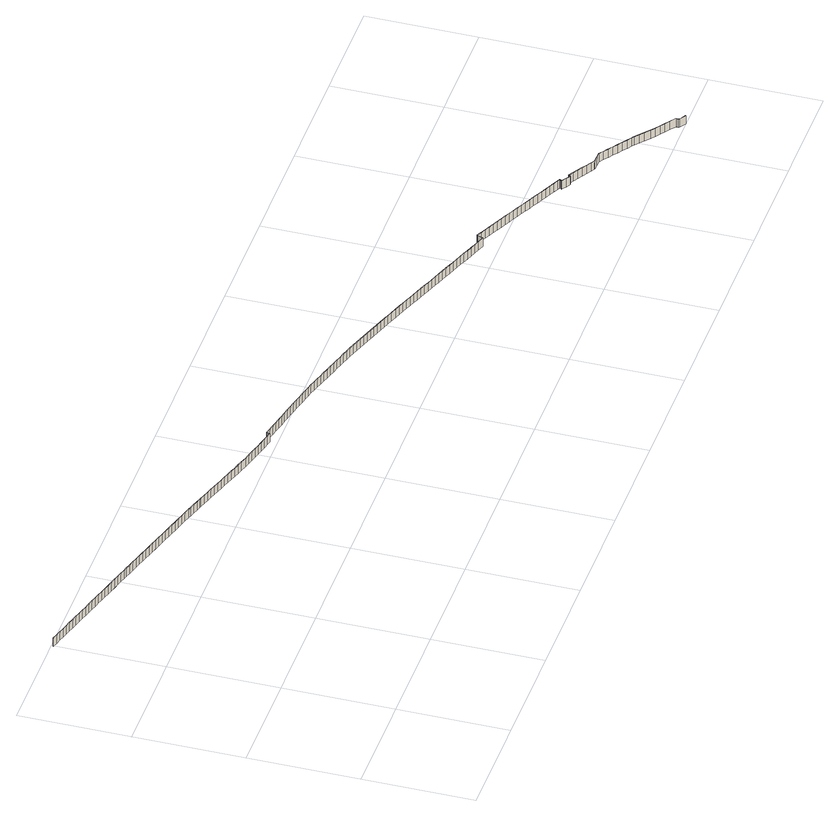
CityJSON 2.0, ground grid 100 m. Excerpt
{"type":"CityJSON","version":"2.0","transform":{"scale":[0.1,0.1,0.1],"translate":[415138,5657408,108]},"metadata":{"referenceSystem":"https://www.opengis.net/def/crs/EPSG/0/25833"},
"CityObjects":{
"building1":{"type":"Building","attributes":{"Erfassungsdatum_Objekt":"2022-03-29","BodenHoehe":0,"gemHoehe":0,"BauwerkHoehe":3,"Gemeindeschluessel":"14612000","Geometrietyp2DReferenz":"3000","measuredHeight":3,"function":"51009_1700"},"geometry":[{"type":"MultiSurface","lod":"1","boundaries":[[[0,1,2,3,4,5,6,7,8,9,10,11,12,13,14,15,16,17,18,19,20,21,22,23,24,25,26,27,28,29,30,31,32,33,34,35,36,37,38,39,40,41,42,43,44,45,46,47,48,49,50,51,52,53,54,55,56,57,58,59,60,61,62]],[[63,64,65,66,67,68,69,70,71,72,73,74,75,76,77,78,79,80,81,82,83,84,85,86,87,88,89,90,91,92,93,94,95,96,97,98,97,99,100,101,102,103,104,105,106,107,108,109,110,111,112,113,114,115,116,117,118,119,120,121,122,123,122,124,125]],[[126,127,128,129,130,131,132,133,134,135,136,137,138,139,140,141,142,143,144,145,146,147,148,149,150,151,152,153,154,155,156,157,158,159,160,161,162,163,164,165,166,167,168,169,170,171,172,173,174,175,176,177,178,179,180,181,182,183,184,185,186,187,188,189,190,191,192,193,63,194,195,196,197,198,199,200,201,202,203,204,205,206,207,208,209,210,211,212,213,214,215,216,217,218,219,220,221,222,223,224,225,226,227,228,229,230,231,232,233,234,235,236,237,238,239,240,241,242,243,244,245,246,247,248,249,250,251,252,253,254,255,256,257,258,259,260]],[[261,262,263,264,265,266,267,268,269,270,271,272,273,274,275,276,277,278,279,280,281,282,283,284,285,286,287,288,289,290,291,292,293,294,295,296,297,298,299,300,301,302,303,304,305,306,307,308,309,310,311,312,313,314,315,316,317,318,319,320,321,322,323,324,325,326,327,328,329,330,331,332,333,334,335,336,337,338,339,340,341,342,343,344,345,346,347,348,349,350,351,352,353,354,355,356,357,358,359,360,361,362,363,364,365,366,367,368,369,370,371,372,373,374,375,376,377,378,379,380,381,382,383,384,385,386,387,388,389,390,391,392,393,394,395,396,397,398]],[[399,400,401,402,403,404,405,406,407,408,409,410,411,412,413,414,415,416,417,418,419,420,421,422,423,424,425,426,427,428,429,430,431,432,433,434,435,436,437,438,439,440,441,442,443,444,445,446,447,448,449,450,451,452,453,454,455,456,457,458,459,460,461]],[[462,463,464,465,466,465,467,468,469,470,471,472,473,474,475,476,477,478,479,480,481,482,483,484,485,486,487,488,489,490,491,490,492,493,494,495,496,497,498,499,500,501,502,503,504,505,506,507,508,509,510,511,512,513,514,515,516,517,518,519,520,521,522,523,524]],[[525,526,527,528,529,530,531,532,533,534,535,536,537,538,539,540,541,542,543,544,545,546,547,548,549,550,551,552,553,554,555,556,557,558,559,560,561,562,563,564,565,566,567,568,569,570,571,572,573,574,575,576,577,578,579,580,581,582,583,584,585,586,587,588,589,590,591,592,462,593,594,595,596,597,598,599,600,601,602,603,604,605,606,607,608,609,610,611,612,613,614,615,616,617,618,619,620,621,622,623,624,625,626,627,628,629,630,631,632,633,634,635,636,637,638,639,640,641,642,643,644,645,646,647,648,649,650,651,652,653,654,655,656,657,658,659]],[[660,661,662,663,664,665,666,667,668,669,670,671,672,673,674,675,676,677,678,679,680,681,682,683,684,685,686,687,688,689,690,691,692,693,694,695,696,697,698,699,700,701,702,703,704,705,706,707,708,709,710,711,712,713,714,715,716,717,718,719,720,721,722,723,724,725,726,727,728,729,730,731,732,733,734,735,736,737,738,739,740,741,742,743,744,745,746,747,748,749,750,751,752,753,754,755,756,757,758,759,760,761,762,763,764,765,766,767,768,769,770,771,772,773,774,775,776,777,778,779,780,781,782,783,784,785,786,787,788,789,790,791,792,793,794,795,796,797]],[[62,400,399,0]],[[61,401,400,62]],[[60,402,401,61]],[[59,403,402,60]],[[58,404,403,59]],[[57,405,404,58]],[[56,406,405,57]],[[55,407,406,56]],[[54,408,407,55]],[[53,409,408,54]],[[52,410,409,53]],[[51,411,410,52]],[[50,412,411,51]],[[49,413,412,50]],[[48,414,413,49]],[[47,415,414,48]],[[46,416,415,47]],[[45,417,416,46]],[[44,418,417,45]],[[43,419,418,44]],[[42,420,419,43]],[[41,421,420,42]],[[40,422,421,41]],[[39,423,422,40]],[[38,424,423,39]],[[37,425,424,38]],[[36,426,425,37]],[[35,427,426,36]],[[34,428,427,35]],[[33,429,428,34]],[[32,430,429,33]],[[31,431,430,32]],[[30,432,431,31]],[[29,433,432,30]],[[28,434,433,29]],[[27,435,434,28]],[[26,436,435,27]],[[25,437,436,26]],[[24,438,437,25]],[[23,439,438,24]],[[22,440,439,23]],[[21,441,440,22]],[[20,442,441,21]],[[19,443,442,20]],[[18,444,443,19]],[[17,445,444,18]],[[16,446,445,17]],[[15,447,446,16]],[[14,448,447,15]],[[13,449,448,14]],[[12,450,449,13]],[[11,451,450,12]],[[10,452,451,11]],[[9,453,452,10]],[[8,454,453,9]],[[7,455,454,8]],[[6,456,455,7]],[[5,457,456,6]],[[4,458,457,5]],[[3,459,458,4]],[[2,460,459,3]],[[1,461,460,2]],[[0,399,461,1]],[[125,463,462,63]],[[124,464,463,125]],[[122,465,464,124]],[[123,466,465,122]],[[121,467,465,122]],[[120,468,467,121]],[[119,469,468,120]],[[118,470,469,119]],[[117,471,470,118]],[[116,472,471,117]],[[115,473,472,116]],[[114,474,473,115]],[[113,475,474,114]],[[112,476,475,113]],[[111,477,476,112]],[[110,478,477,111]],[[109,479,478,110]],[[108,480,479,109]],[[107,481,480,108]],[[106,482,481,107]],[[105,483,482,106]],[[104,484,483,105]],[[103,485,484,104]],[[102,486,485,103]],[[101,487,486,102]],[[100,488,487,101]],[[99,489,488,100]],[[97,490,489,99]],[[98,491,490,97]],[[96,492,490,97]],[[95,493,492,96]],[[94,494,493,95]],[[93,495,494,94]],[[92,496,495,93]],[[91,497,496,92]],[[90,498,497,91]],[[89,499,498,90]],[[88,500,499,89]],[[87,501,500,88]],[[86,502,501,87]],[[85,503,502,86]],[[84,504,503,85]],[[83,505,504,84]],[[82,506,505,83]],[[81,507,506,82]],[[80,508,507,81]],[[79,509,508,80]],[[78,510,509,79]],[[77,511,510,78]],[[76,512,511,77]],[[75,513,512,76]],[[74,514,513,75]],[[73,515,514,74]],[[72,516,515,73]],[[71,517,516,72]],[[70,518,517,71]],[[69,519,518,70]],[[68,520,519,69]],[[67,521,520,68]],[[66,522,521,67]],[[65,523,522,66]],[[64,524,523,65]],[[63,462,524,64]],[[260,526,525,126]],[[259,527,526,260]],[[258,528,527,259]],[[257,529,528,258]],[[256,530,529,257]],[[255,531,530,256]],[[254,532,531,255]],[[253,533,532,254]],[[252,534,533,253]],[[251,535,534,252]],[[250,536,535,251]],[[249,537,536,250]],[[248,538,537,249]],[[247,539,538,248]],[[246,540,539,247]],[[245,541,540,246]],[[244,542,541,245]],[[243,543,542,244]],[[242,544,543,243]],[[241,545,544,242]],[[240,546,545,241]],[[239,547,546,240]],[[238,548,547,239]],[[237,549,548,238]],[[236,550,549,237]],[[235,551,550,236]],[[234,552,551,235]],[[233,553,552,234]],[[232,554,553,233]],[[231,555,554,232]],[[230,556,555,231]],[[229,557,556,230]],[[228,558,557,229]],[[227,559,558,228]],[[226,560,559,227]],[[225,561,560,226]],[[224,562,561,225]],[[223,563,562,224]],[[222,564,563,223]],[[221,565,564,222]],[[220,566,565,221]],[[219,567,566,220]],[[218,568,567,219]],[[217,569,568,218]],[[216,570,569,217]],[[215,571,570,216]],[[214,572,571,215]],[[213,573,572,214]],[[212,574,573,213]],[[211,575,574,212]],[[210,576,575,211]],[[209,577,576,210]],[[208,578,577,209]],[[207,579,578,208]],[[206,580,579,207]],[[205,581,580,206]],[[204,582,581,205]],[[203,583,582,204]],[[202,584,583,203]],[[201,585,584,202]],[[200,586,585,201]],[[199,587,586,200]],[[198,588,587,199]],[[197,589,588,198]],[[196,590,589,197]],[[195,591,590,196]],[[194,592,591,195]],[[63,462,592,194]],[[193,593,462,63]],[[192,594,593,193]],[[191,595,594,192]],[[190,596,595,191]],[[189,597,596,190]],[[188,598,597,189]],[[187,599,598,188]],[[186,600,599,187]],[[185,601,600,186]],[[184,602,601,185]],[[183,603,602,184]],[[182,604,603,183]],[[181,605,604,182]],[[180,606,605,181]],[[179,607,606,180]],[[178,608,607,179]],[[177,609,608,178]],[[176,610,609,177]],[[175,611,610,176]],[[174,612,611,175]],[[173,613,612,174]],[[172,614,613,173]],[[171,615,614,172]],[[170,616,615,171]],[[169,617,616,170]],[[168,618,617,169]],[[167,619,618,168]],[[166,620,619,167]],[[165,621,620,166]],[[164,622,621,165]],[[163,623,622,164]],[[162,624,623,163]],[[161,625,624,162]],[[160,626,625,161]],[[159,627,626,160]],[[158,628,627,159]],[[157,629,628,158]],[[156,630,629,157]],[[155,631,630,156]],[[154,632,631,155]],[[153,633,632,154]],[[152,634,633,153]],[[151,635,634,152]],[[150,636,635,151]],[[149,637,636,150]],[[148,638,637,149]],[[147,639,638,148]],[[146,640,639,147]],[[145,641,640,146]],[[144,642,641,145]],[[143,643,642,144]],[[142,644,643,143]],[[141,645,644,142]],[[140,646,645,141]],[[139,647,646,140]],[[138,648,647,139]],[[137,649,648,138]],[[136,650,649,137]],[[135,651,650,136]],[[134,652,651,135]],[[133,653,652,134]],[[132,654,653,133]],[[131,655,654,132]],[[130,656,655,131]],[[129,657,656,130]],[[128,658,657,129]],[[127,659,658,128]],[[126,525,659,127]],[[398,661,660,261]],[[397,662,661,398]],[[396,663,662,397]],[[395,664,663,396]],[[394,665,664,395]],[[393,666,665,394]],[[392,667,666,393]],[[391,668,667,392]],[[390,669,668,391]],[[389,670,669,390]],[[388,671,670,389]],[[387,672,671,388]],[[386,673,672,387]],[[385,674,673,386]],[[384,675,674,385]],[[383,676,675,384]],[[382,677,676,383]],[[381,678,677,382]],[[380,679,678,381]],[[379,680,679,380]],[[378,681,680,379]],[[377,682,681,378]],[[376,683,682,377]],[[375,684,683,376]],[[374,685,684,375]],[[373,686,685,374]],[[372,687,686,373]],[[371,688,687,372]],[[370,689,688,371]],[[369,690,689,370]],[[368,691,690,369]],[[367,692,691,368]],[[366,693,692,367]],[[365,694,693,366]],[[364,695,694,365]],[[363,696,695,364]],[[362,697,696,363]],[[361,698,697,362]],[[360,699,698,361]],[[359,700,699,360]],[[358,701,700,359]],[[357,702,701,358]],[[356,703,702,357]],[[355,704,703,356]],[[354,705,704,355]],[[353,706,705,354]],[[352,707,706,353]],[[351,708,707,352]],[[350,709,708,351]],[[349,710,709,350]],[[348,711,710,349]],[[347,712,711,348]],[[346,713,712,347]],[[345,714,713,346]],[[344,715,714,345]],[[343,716,715,344]],[[342,717,716,343]],[[341,718,717,342]],[[340,719,718,341]],[[339,720,719,340]],[[338,721,720,339]],[[337,722,721,338]],[[336,723,722,337]],[[335,724,723,336]],[[334,725,724,335]],[[333,726,725,334]],[[332,727,726,333]],[[331,728,727,332]],[[330,729,728,331]],[[329,730,729,330]],[[328,731,730,329]],[[327,732,731,328]],[[326,733,732,327]],[[325,734,733,326]],[[324,735,734,325]],[[323,736,735,324]],[[322,737,736,323]],[[321,738,737,322]],[[320,739,738,321]],[[319,740,739,320]],[[318,741,740,319]],[[317,742,741,318]],[[316,743,742,317]],[[315,744,743,316]],[[314,745,744,315]],[[313,746,745,314]],[[312,747,746,313]],[[311,748,747,312]],[[310,749,748,311]],[[309,750,749,310]],[[308,751,750,309]],[[307,752,751,308]],[[306,753,752,307]],[[305,754,753,306]],[[304,755,754,305]],[[303,756,755,304]],[[302,757,756,303]],[[301,758,757,302]],[[300,759,758,301]],[[299,760,759,300]],[[298,761,760,299]],[[297,762,761,298]],[[296,763,762,297]],[[295,764,763,296]],[[294,765,764,295]],[[293,766,765,294]],[[292,767,766,293]],[[291,768,767,292]],[[290,769,768,291]],[[289,770,769,290]],[[288,771,770,289]],[[287,772,771,288]],[[286,773,772,287]],[[285,774,773,286]],[[284,775,774,285]],[[283,776,775,284]],[[282,777,776,283]],[[281,778,777,282]],[[280,779,778,281]],[[279,780,779,280]],[[278,781,780,279]],[[277,782,781,278]],[[276,783,782,277]],[[275,784,783,276]],[[274,785,784,275]],[[273,786,785,274]],[[272,787,786,273]],[[271,788,787,272]],[[270,789,788,271]],[[269,790,789,270]],[[268,791,790,269]],[[267,792,791,268]],[[266,793,792,267]],[[265,794,793,266]],[[264,795,794,265]],[[263,796,795,264]],[[262,797,796,263]],[[261,660,797,262]]]}]}
},
"vertices":[
[7297,694,90],[7301,691,90],[7312,703,90],[7353,679,90],[7396,653,90],[7439,627,90],[7482,601,90],[7525,576,90],[7562,553,90],[7612,552,90],[7665,552,90],[7705,523,90],[7746,494,90],[7787,465,90],[7828,436,90],[7868,408,90],[7909,379,90],[7950,350,90],[7971,335,90],[8009,303,90],[8047,270,90],[8095,229,90],[8135,200,90],[8176,171,90],[8217,142,90],[8257,113,90],[8311,75,90],[8308,52,90],[8315,41,90],[8372,8,90],[8375,12,90],[8318,45,90],[8313,53,90],[8316,77,90],[8316,78,90],[8260,117,90],[8220,146,90],[8179,175,90],[8138,204,90],[8098,233,90],[8050,274,90],[8012,306,90],[7974,339,90],[7953,354,90],[7912,383,90],[7871,412,90],[7830,441,90],[7790,469,90],[7749,498,90],[7708,527,90],[7667,556,90],[7667,557,90],[7666,557,90],[7613,557,90],[7563,558,90],[7527,580,90],[7484,606,90],[7442,631,90],[7399,657,90],[7356,683,90],[7312,709,90],[7311,710,90],[7311,709,90],[6280,1146,90],[6285,1145,90],[6304,1196,90],[6347,1176,90],[6393,1155,90],[6438,1133,90],[6483,1112,90],[6528,1091,90],[6573,1069,90],[6619,1048,90],[6664,1027,90],[6709,1006,90],[6754,984,90],[6800,963,90],[6845,942,90],[6890,920,90],[6935,899,90],[6981,878,90],[7026,856,90],[7071,835,90],[7116,814,90],[7162,793,90],[7207,771,90],[7229,761,90],[7217,741,90],[7216,741,90],[7217,740,90],[7260,712,90],[7294,690,90],[7296,694,90],[7263,716,90],[7223,742,90],[7233,759,90],[7234,759,90],[7236,763,90],[7235,763,90],[7232,765,90],[7231,765,90],[7209,776,90],[7164,797,90],[7118,818,90],[7073,840,90],[7028,861,90],[6983,882,90],[6938,904,90],[6892,925,90],[6847,946,90],[6802,967,90],[6757,989,90],[6711,1010,90],[6666,1031,90],[6621,1053,90],[6576,1074,90],[6530,1095,90],[6485,1117,90],[6440,1138,90],[6395,1159,90],[6349,1180,90],[6306,1201,90],[6302,1203,90],[6302,1202,90],[6300,1199,90],[6300,1198,90],[3201,2072,90],[3205,2071,90],[3211,2087,90],[3213,2093,90],[3260,2083,90],[3309,2073,90],[3358,2062,90],[3407,2052,90],[3456,2041,90],[3505,2031,90],[3553,2020,90],[3605,2009,90],[3654,1998,90],[3702,1987,90],[3751,1975,90],[3800,1964,90],[3848,1953,90],[3897,1942,90],[3940,1932,90],[3988,1918,90],[4036,1904,90],[4084,1890,90],[4132,1877,90],[4180,1863,90],[4228,1849,90],[4276,1835,90],[4324,1821,90],[4372,1808,90],[4420,1794,90],[4468,1780,90],[4516,1767,90],[4563,1751,90],[4611,1735,90],[4658,1720,90],[4706,1704,90],[4753,1688,90],[4801,1673,90],[4843,1659,90],[4890,1642,90],[4937,1626,90],[4985,1609,90],[5032,1593,90],[5079,1577,90],[5138,1556,90],[5185,1539,90],[5232,1522,90],[5279,1505,90],[5326,1488,90],[5373,1471,90],[5420,1454,90],[5467,1437,90],[5514,1419,90],[5561,1402,90],[5608,1385,90],[5655,1368,90],[5702,1351,90],[5749,1334,90],[5796,1317,90],[5843,1300,90],[5890,1283,90],[5937,1266,90],[5984,1249,90],[6031,1232,90],[6078,1214,90],[6125,1197,90],[6172,1180,90],[6219,1163,90],[6278,1142,90],[6220,1168,90],[6173,1185,90],[6126,1202,90],[6079,1219,90],[6032,1236,90],[5985,1253,90],[5938,1270,90],[5891,1288,90],[5844,1305,90],[5797,1322,90],[5750,1339,90],[5703,1356,90],[5656,1373,90],[5609,1390,90],[5562,1407,90],[5515,1424,90],[5468,1441,90],[5421,1458,90],[5374,1475,90],[5327,1492,90],[5280,1510,90],[5233,1527,90],[5186,1544,90],[5139,1561,90],[5081,1581,90],[5033,1598,90],[4986,1614,90],[4939,1631,90],[4892,1647,90],[4844,1663,90],[4802,1677,90],[4755,1693,90],[4707,1709,90],[4660,1724,90],[4612,1740,90],[4565,1756,90],[4517,1771,90],[4470,1785,90],[4422,1799,90],[4374,1812,90],[4326,1826,90],[4278,1840,90],[4229,1854,90],[4181,1868,90],[4133,1881,90],[4085,1895,90],[4037,1909,90],[3989,1923,90],[3941,1936,90],[3898,1946,90],[3850,1958,90],[3801,1969,90],[3752,1980,90],[3703,1992,90],[3655,2003,90],[3606,2014,90],[3555,2025,90],[3506,2036,90],[3457,2046,90],[3408,2057,90],[3359,2067,90],[3310,2078,90],[3261,2088,90],[3211,2099,90],[3210,2099,90],[3210,2098,90],[3206,2088,90],[2,2984,90],[51,2970,90],[99,2957,90],[147,2944,90],[195,2930,90],[243,2917,90],[291,2903,90],[340,2890,90],[388,2877,90],[436,2863,90],[484,2850,90],[532,2836,90],[580,2823,90],[629,2810,90],[677,2796,90],[725,2783,90],[773,2769,90],[821,2756,90],[869,2742,90],[918,2729,90],[966,2716,90],[1014,2702,90],[1062,2689,90],[1095,2680,90],[1143,2666,90],[1191,2652,90],[1239,2638,90],[1287,2625,90],[1335,2611,90],[1383,2597,90],[1431,2583,90],[1479,2569,90],[1527,2556,90],[1575,2542,90],[1623,2528,90],[1671,2514,90],[1719,2500,90],[1767,2486,90],[1815,2473,90],[1863,2459,90],[1912,2445,90],[1960,2431,90],[2019,2414,90],[2043,2407,90],[2090,2392,90],[2138,2377,90],[2172,2366,90],[2188,2361,90],[2236,2346,90],[2283,2331,90],[2331,2316,90],[2379,2301,90],[2426,2286,90],[2474,2271,90],[2522,2256,90],[2569,2241,90],[2617,2226,90],[2665,2211,90],[2713,2196,90],[2760,2181,90],[2822,2162,90],[2871,2150,90],[2919,2137,90],[2968,2125,90],[3016,2113,90],[3065,2101,90],[3113,2089,90],[3162,2077,90],[3199,2067,90],[3200,2072,90],[3163,2081,90],[3114,2094,90],[3066,2106,90],[3017,2118,90],[2969,2130,90],[2920,2142,90],[2872,2154,90],[2823,2167,90],[2762,2186,90],[2714,2201,90],[2666,2216,90],[2619,2231,90],[2571,2246,90],[2523,2261,90],[2476,2276,90],[2428,2291,90],[2380,2306,90],[2332,2321,90],[2285,2336,90],[2237,2351,90],[2189,2366,90],[2173,2371,90],[2140,2382,90],[2092,2396,90],[2044,2411,90],[2020,2419,90],[1961,2436,90],[1913,2450,90],[1865,2464,90],[1817,2477,90],[1769,2491,90],[1721,2505,90],[1673,2519,90],[1625,2533,90],[1577,2547,90],[1528,2560,90],[1480,2574,90],[1432,2588,90],[1384,2602,90],[1336,2616,90],[1288,2629,90],[1240,2643,90],[1192,2657,90],[1144,2671,90],[1096,2685,90],[1063,2694,90],[1015,2707,90],[967,2720,90],[919,2734,90],[871,2747,90],[823,2761,90],[774,2774,90],[726,2788,90],[678,2801,90],[630,2814,90],[582,2828,90],[534,2841,90],[485,2855,90],[437,2868,90],[389,2881,90],[341,2895,90],[293,2908,90],[245,2922,90],[196,2935,90],[148,2948,90],[100,2962,90],[52,2975,90],[4,2989,90],[7297,694,5],[7311,709,5],[7311,710,5],[7312,709,5],[7356,683,5],[7399,657,5],[7442,631,5],[7484,606,5],[7527,580,5],[7563,558,5],[7613,557,5],[7666,557,5],[7667,557,5],[7667,556,5],[7708,527,5],[7749,498,5],[7790,469,5],[7830,441,5],[7871,412,5],[7912,383,5],[7953,354,5],[7974,339,5],[8012,306,5],[8050,274,5],[8098,233,5],[8138,204,5],[8179,175,5],[8220,146,5],[8260,117,5],[8316,78,5],[8316,77,5],[8313,53,5],[8318,45,5],[8375,12,5],[8372,8,5],[8315,41,5],[8308,52,5],[8311,75,5],[8257,113,5],[8217,142,5],[8176,171,5],[8135,200,5],[8095,229,5],[8047,270,5],[8009,303,5],[7971,335,5],[7950,350,5],[7909,379,5],[7868,408,5],[7828,436,5],[7787,465,5],[7746,494,5],[7705,523,5],[7665,552,5],[7612,552,5],[7562,553,5],[7525,576,5],[7482,601,5],[7439,627,5],[7396,653,5],[7353,679,5],[7312,703,5],[7301,691,5],[6280,1146,5],[6300,1198,5],[6300,1199,5],[6302,1203,5],[6302,1202,5],[6306,1201,5],[6349,1180,5],[6395,1159,5],[6440,1138,5],[6485,1117,5],[6530,1095,5],[6576,1074,5],[6621,1053,5],[6666,1031,5],[6711,1010,5],[6757,989,5],[6802,967,5],[6847,946,5],[6892,925,5],[6938,904,5],[6983,882,5],[7028,861,5],[7073,840,5],[7118,818,5],[7164,797,5],[7209,776,5],[7231,765,5],[7232,765,5],[7236,763,5],[7235,763,5],[7234,759,5],[7233,759,5],[7223,742,5],[7263,716,5],[7296,694,5],[7294,690,5],[7260,712,5],[7217,740,5],[7216,741,5],[7217,741,5],[7229,761,5],[7207,771,5],[7162,793,5],[7116,814,5],[7071,835,5],[7026,856,5],[6981,878,5],[6935,899,5],[6890,920,5],[6845,942,5],[6800,963,5],[6754,984,5],[6709,1006,5],[6664,1027,5],[6619,1048,5],[6573,1069,5],[6528,1091,5],[6483,1112,5],[6438,1133,5],[6393,1155,5],[6347,1176,5],[6304,1196,5],[6285,1145,5],[3201,2072,5],[3206,2088,5],[3210,2098,5],[3210,2099,5],[3211,2099,5],[3261,2088,5],[3310,2078,5],[3359,2067,5],[3408,2057,5],[3457,2046,5],[3506,2036,5],[3555,2025,5],[3606,2014,5],[3655,2003,5],[3703,1992,5],[3752,1980,5],[3801,1969,5],[3850,1958,5],[3898,1946,5],[3941,1936,5],[3989,1923,5],[4037,1909,5],[4085,1895,5],[4133,1881,5],[4181,1868,5],[4229,1854,5],[4278,1840,5],[4326,1826,5],[4374,1812,5],[4422,1799,5],[4470,1785,5],[4517,1771,5],[4565,1756,5],[4612,1740,5],[4660,1724,5],[4707,1709,5],[4755,1693,5],[4802,1677,5],[4844,1663,5],[4892,1647,5],[4939,1631,5],[4986,1614,5],[5033,1598,5],[5081,1581,5],[5139,1561,5],[5186,1544,5],[5233,1527,5],[5280,1510,5],[5327,1492,5],[5374,1475,5],[5421,1458,5],[5468,1441,5],[5515,1424,5],[5562,1407,5],[5609,1390,5],[5656,1373,5],[5703,1356,5],[5750,1339,5],[5797,1322,5],[5844,1305,5],[5891,1288,5],[5938,1270,5],[5985,1253,5],[6032,1236,5],[6079,1219,5],[6126,1202,5],[6173,1185,5],[6220,1168,5],[6278,1142,5],[6219,1163,5],[6172,1180,5],[6125,1197,5],[6078,1214,5],[6031,1232,5],[5984,1249,5],[5937,1266,5],[5890,1283,5],[5843,1300,5],[5796,1317,5],[5749,1334,5],[5702,1351,5],[5655,1368,5],[5608,1385,5],[5561,1402,5],[5514,1419,5],[5467,1437,5],[5420,1454,5],[5373,1471,5],[5326,1488,5],[5279,1505,5],[5232,1522,5],[5185,1539,5],[5138,1556,5],[5079,1577,5],[5032,1593,5],[4985,1609,5],[4937,1626,5],[4890,1642,5],[4843,1659,5],[4801,1673,5],[4753,1688,5],[4706,1704,5],[4658,1720,5],[4611,1735,5],[4563,1751,5],[4516,1767,5],[4468,1780,5],[4420,1794,5],[4372,1808,5],[4324,1821,5],[4276,1835,5],[4228,1849,5],[4180,1863,5],[4132,1877,5],[4084,1890,5],[4036,1904,5],[3988,1918,5],[3940,1932,5],[3897,1942,5],[3848,1953,5],[3800,1964,5],[3751,1975,5],[3702,1987,5],[3654,1998,5],[3605,2009,5],[3553,2020,5],[3505,2031,5],[3456,2041,5],[3407,2052,5],[3358,2062,5],[3309,2073,5],[3260,2083,5],[3213,2093,5],[3211,2087,5],[3205,2071,5],[2,2984,5],[4,2989,5],[52,2975,5],[100,2962,5],[148,2948,5],[196,2935,5],[245,2922,5],[293,2908,5],[341,2895,5],[389,2881,5],[437,2868,5],[485,2855,5],[534,2841,5],[582,2828,5],[630,2814,5],[678,2801,5],[726,2788,5],[774,2774,5],[823,2761,5],[871,2747,5],[919,2734,5],[967,2720,5],[1015,2707,5],[1063,2694,5],[1096,2685,5],[1144,2671,5],[1192,2657,5],[1240,2643,5],[1288,2629,5],[1336,2616,5],[1384,2602,5],[1432,2588,5],[1480,2574,5],[1528,2560,5],[1577,2547,5],[1625,2533,5],[1673,2519,5],[1721,2505,5],[1769,2491,5],[1817,2477,5],[1865,2464,5],[1913,2450,5],[1961,2436,5],[2020,2419,5],[2044,2411,5],[2092,2396,5],[2140,2382,5],[2173,2371,5],[2189,2366,5],[2237,2351,5],[2285,2336,5],[2332,2321,5],[2380,2306,5],[2428,2291,5],[2476,2276,5],[2523,2261,5],[2571,2246,5],[2619,2231,5],[2666,2216,5],[2714,2201,5],[2762,2186,5],[2823,2167,5],[2872,2154,5],[2920,2142,5],[2969,2130,5],[3017,2118,5],[3066,2106,5],[3114,2094,5],[3163,2081,5],[3200,2072,5],[3199,2067,5],[3162,2077,5],[3113,2089,5],[3065,2101,5],[3016,2113,5],[2968,2125,5],[2919,2137,5],[2871,2150,5],[2822,2162,5],[2760,2181,5],[2713,2196,5],[2665,2211,5],[2617,2226,5],[2569,2241,5],[2522,2256,5],[2474,2271,5],[2426,2286,5],[2379,2301,5],[2331,2316,5],[2283,2331,5],[2236,2346,5],[2188,2361,5],[2172,2366,5],[2138,2377,5],[2090,2392,5],[2043,2407,5],[2019,2414,5],[1960,2431,5],[1912,2445,5],[1863,2459,5],[1815,2473,5],[1767,2486,5],[1719,2500,5],[1671,2514,5],[1623,2528,5],[1575,2542,5],[1527,2556,5],[1479,2569,5],[1431,2583,5],[1383,2597,5],[1335,2611,5],[1287,2625,5],[1239,2638,5],[1191,2652,5],[1143,2666,5],[1095,2680,5],[1062,2689,5],[1014,2702,5],[966,2716,5],[918,2729,5],[869,2742,5],[821,2756,5],[773,2769,5],[725,2783,5],[677,2796,5],[629,2810,5],[580,2823,5],[532,2836,5],[484,2850,5],[436,2863,5],[388,2877,5],[340,2890,5],[291,2903,5],[243,2917,5],[195,2930,5],[147,2944,5],[99,2957,5],[51,2970,5]
]}
